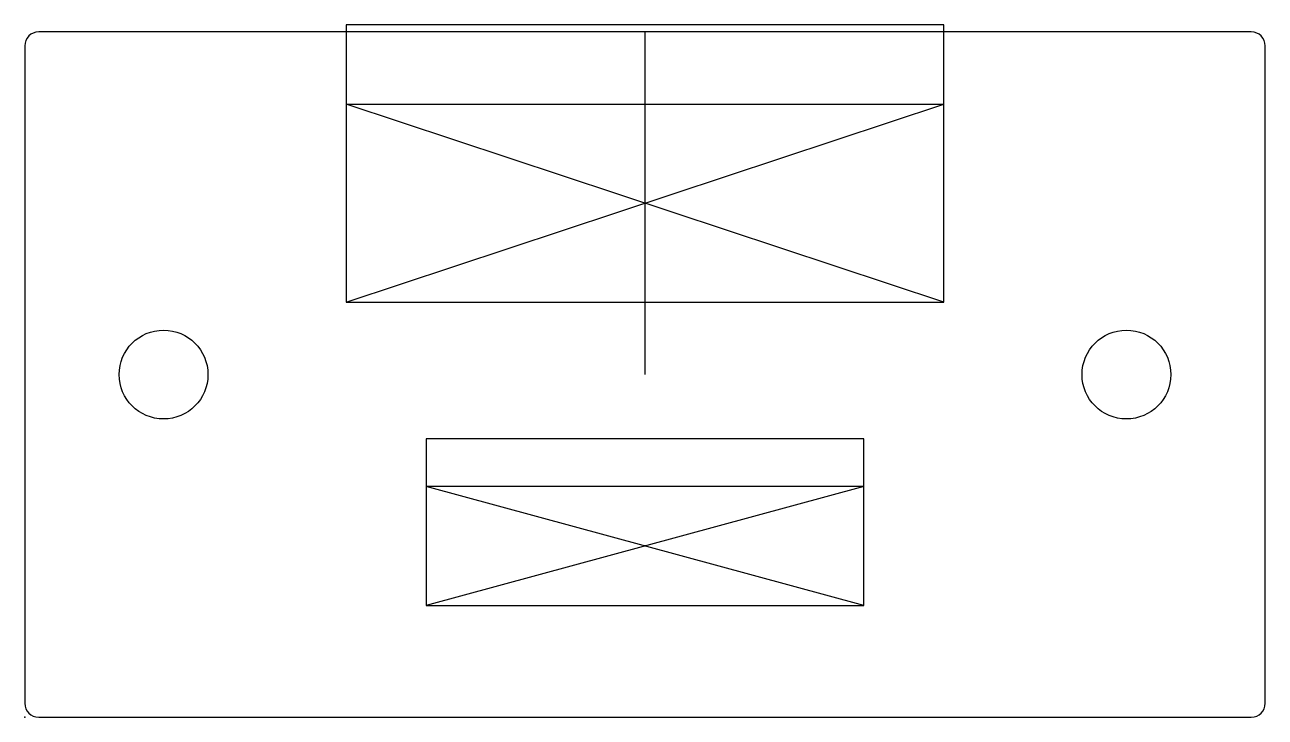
# Model space of a CAD drawing. Header units: centimetres. Extents: x 0 to 4.47, y 0 to 2.5.
import ezdxf

# ---------------------------------------------------------------- set-up
doc = ezdxf.new("R2010")
doc.units = ezdxf.units.CM
doc.header["$MEASUREMENT"] = 0
doc.layers.add('Fire_Button_Tampa v6_Sketch1', color=7, linetype='Continuous')

msp = doc.modelspace()

# ---------------------------------------------------------------- linework, layer by layer
at = {"layer": 'Fire_Button_Tampa v6_Sketch1'}
for p, q in [((4.42, 2.47), (0.05, 2.47)), ((3.3121, 2.4957), (1.1579, 2.4957)), ((1.1579, 2.4957), (1.1579, 1.4957)), ((2.235, 1.235), (2.235, 2.47)), ((3.3121, 1.4957), (3.3121, 2.4957)), ((0, 2.42), (0, 0.05)), ((4.47, 0.05), (4.47, 2.42)), ((1.1579, 2.2093), (3.3121, 2.2093)), ((1.1579, 1.4957), (3.3121, 2.2093)), ((3.3121, 1.4957), (1.1579, 2.2093)), ((1.1579, 1.4957), (3.3121, 1.4957)), ((3.0237, 1.0031), (1.4463, 1.0031)), ((1.4463, 1.0031), (1.4463, 0.4031)), ((3.0237, 0.4031), (3.0237, 1.0031)), ((3.0237, 0.8319), (1.4463, 0.4031)), ((3.0237, 0.8319), (1.4463, 0.8319)), ((3.0237, 0.4031), (1.4463, 0.8319)), ((1.4463, 0.4031), (3.0237, 0.4031)), ((0.05, 0), (4.42, 0))]:
    msp.add_line(p, q, dxfattribs=at)
for centre in [(0.5, 1.235), (3.97, 1.235)]:
    msp.add_circle(centre, 0.16, dxfattribs=at)
for centre, start, end in [((0.05, 2.42), 90, 180), ((4.42, 2.42), 0, 90), ((0.05, 0.05), 180, 270), ((4.42, 0.05), 270, 0)]:
    msp.add_arc(centre, 0.05, start, end, dxfattribs=at)
for p in [(2.235, 1.8525), (2.235, 0.6175), (0, 0), (0, 0)]:
    msp.add_point(p, dxfattribs=at)

doc.saveas('drawing.dxf')
